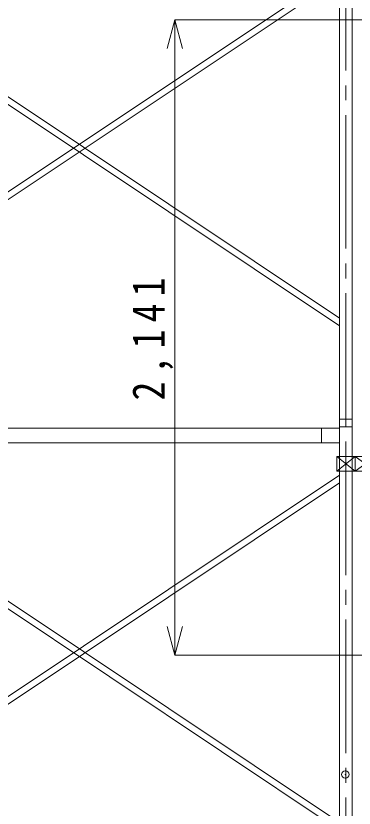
# Model space of a CAD drawing. Units: millimetres, scale not verified. Extents: x -9988 to 10158, y -7077 to 7064.
# Drawn here: x -5974 to -4832, y -2660 to 10 of the extents above; entities that cross this region are included whole.
import ezdxf

# ---------------------------------------------------------------- set-up
doc = ezdxf.new("R2010")
doc.units = ezdxf.units.MM
doc.header["$LTSCALE"] = 50
doc.header["$PDMODE"] = 32
doc.header["$PDSIZE"] = 25
doc.linetypes.add('CHAIN2', pattern=[12, 9, -1, 1, -1])
for name, color, linetype, lineweight in [('0-0', 4, 'Continuous', 9), ('0-1', 7, 'Continuous', 9), ('0-4', 4, 'Continuous', 9), ('0-5', 4, 'Continuous', 9), ('0-A', 4, 'Continuous', 9)]:
    doc.layers.add(name, color=color, linetype=linetype, lineweight=lineweight)
doc.styles.add('ＭＳ ゴシック', font='')
doc.styles.get('ＭＳ ゴシック').set_extended_font_data('MS Gothic')

# ---------------------------------------------------------------- blocks, each defined once
blk = doc.blocks.new('1800waku')
at = {"layer": '0-0', "color": 7}
for p, q in [((-877.92, 601.95), (-920.62, 601.95)), ((922.07, 601.95), (879.38, 601.95)), ((-920.62, 576.95), (-877.92, 576.95)), ((879.38, 576.95), (922.07, 576.95))]:
    blk.add_line(p, q, dxfattribs=at)
at = {"layer": '0-0', "color": 2, "linetype": 'CHAIN2'}
for p, q in [((-899.28, -1123.05), (-899.28, 601.95)), ((900.72, -1123.05), (900.72, 601.95))]:
    blk.add_line(p, q, dxfattribs=at)
at = {"layer": '0-0', "color": 3}
for p, q in [((879.38, 572.45), (-877.92, 572.45)), ((-831.78, 572.45), (-831.78, 522.45)), ((818.72, 572.45), (818.72, 522.45)), ((879.38, 522.45), (-877.92, 522.45)), ((-877.92, -757.12), (879.38, 414.09)), ((-877.92, 414.09), (879.38, -757.12)), ((-877.92, -783.19), (879.38, 388.02)), ((-877.92, 388.02), (879.38, -783.19))]:
    blk.add_line(p, q, dxfattribs=at)
at = {"layer": '0-0', "color": 7}
for points in [[(-877.92, 601.95), (-877.92, -1123.05), (-920.62, -1123.05), (-920.62, 601.95)], [(922.07, 601.95), (922.07, -1123.05), (879.38, -1123.05), (879.38, 601.95)]]:
    blk.add_lwpolyline(points, dxfattribs=at)
blk = doc.blocks.new('異形直交')
at = {"layer": '0-1'}
for p, q in [((49.65, 83.3), (180.95, 83.3)), ((49.65, 33.3), (49.65, 83.3)), ((112.35, 33.3), (112.35, 83.3))]:
    blk.add_line(p, q, dxfattribs=at)
for points in [[(49.65, 33.3), (180.95, 33.3), (180.95, 83.3)], [(49.65, 33.3), (112.35, 83.3), (180.95, 33.3)], [(180.95, 83.3), (112.35, 33.3), (49.65, 83.3)]]:
    blk.add_lwpolyline(points, dxfattribs=at)
blk = doc.blocks.new('5400荷台(1)(1)(1)')
at = {"layer": '0-4', "color": 33}
blk.add_point((-1954.77, -692.23), dxfattribs=at)

msp = doc.modelspace()

# ---------------------------------------------------------------- linework, layer by layer
at = {"layer": '0-A'}
for p, q in [((-5437.64, -2.89), (-5463.53, -99.48)), ((-5437.64, -2144.35), (-5437.64, -2.89)), ((-5437.64, -2.89), (-5411.76, -99.48)), ((-5437.64, -2.89), (-4332.65, -2.89)), ((-5437.64, -2144.35), (-5463.53, -2047.76)), ((-5437.64, -2144.35), (-5411.76, -2047.76)), ((-5437.64, -2144.35), (-4332.65, -2144.35))]:
    msp.add_line(p, q, dxfattribs=at)

# ---------------------------------------------------------------- block references
at = {"layer": '0-0'}
for p in [(-5760.55, -251.3), (-5760.55, -1951.3)]:
    msp.add_blockref('1800waku', p, dxfattribs=at)
at = {"layer": '0-1'}
msp.add_blockref('異形直交', (-4940.82, -1557.65), dxfattribs=at)
at = {"layer": '0-5'}
msp.add_blockref('5400荷台(1)(1)(1)', (-2907.28, -1854.29), dxfattribs=at)

# ---------------------------------------------------------------- texts
at = {"layer": '0-A', "color": 7, "insert": (-5442.64, -1286.12), "char_height": 110, "attachment_point": 7, "rotation": 90, "style": 'ＭＳ ゴシック'}
msp.add_mtext('\\T1.38;\\W0.85;2,141', dxfattribs=at)

doc.saveas('drawing.dxf')
